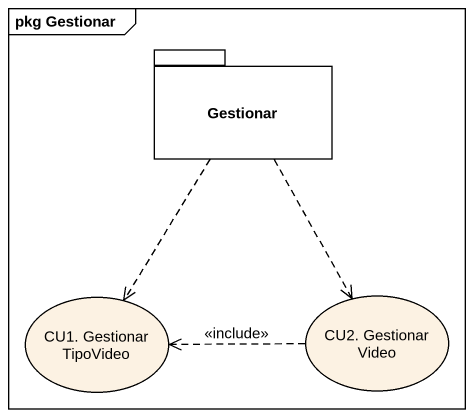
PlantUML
@startuml
mainframe pkg Gestionar
package Gestionar {
}
usecase "CU1. Gestionar TipoVideo" as CU1_Gestionar_TipoVideo
usecase "CU2. Gestionar Video" as CU2_Gestionar_Video
Gestionar ..> CU1_Gestionar_TipoVideo
Gestionar ..> CU2_Gestionar_Video
CU2_Gestionar_Video .left.> CU1_Gestionar_TipoVideo : <<include>>
@enduml
